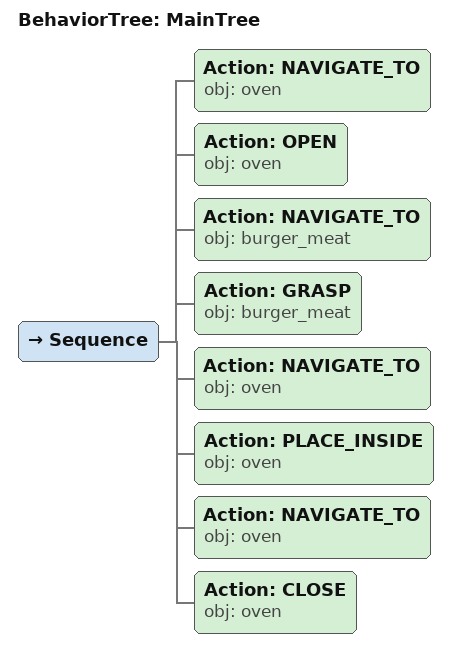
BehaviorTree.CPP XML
<root main_tree_to_execute="MainTree">
  <BehaviorTree ID="MainTree">
    <Sequence>
      <!-- Navigate to oven -->
      <Action ID="NAVIGATE_TO" obj="oven"/>
      <!-- Open oven -->
      <Action ID="OPEN" obj="oven"/>
      <!-- Navigate to burger_meat -->
      <Action ID="NAVIGATE_TO" obj="burger_meat"/>
      <!-- Grasp burger_meat -->
      <Action ID="GRASP" obj="burger_meat"/>
      <!-- Navigate to oven -->
      <Action ID="NAVIGATE_TO" obj="oven"/>
      <!-- Place inside oven -->
      <Action ID="PLACE_INSIDE" obj="oven"/>
      <!-- Navigate to oven -->
      <Action ID="NAVIGATE_TO" obj="oven"/>
      <!-- Close oven -->
      <Action ID="CLOSE" obj="oven"/>
    </Sequence>
  </BehaviorTree>
</root>
